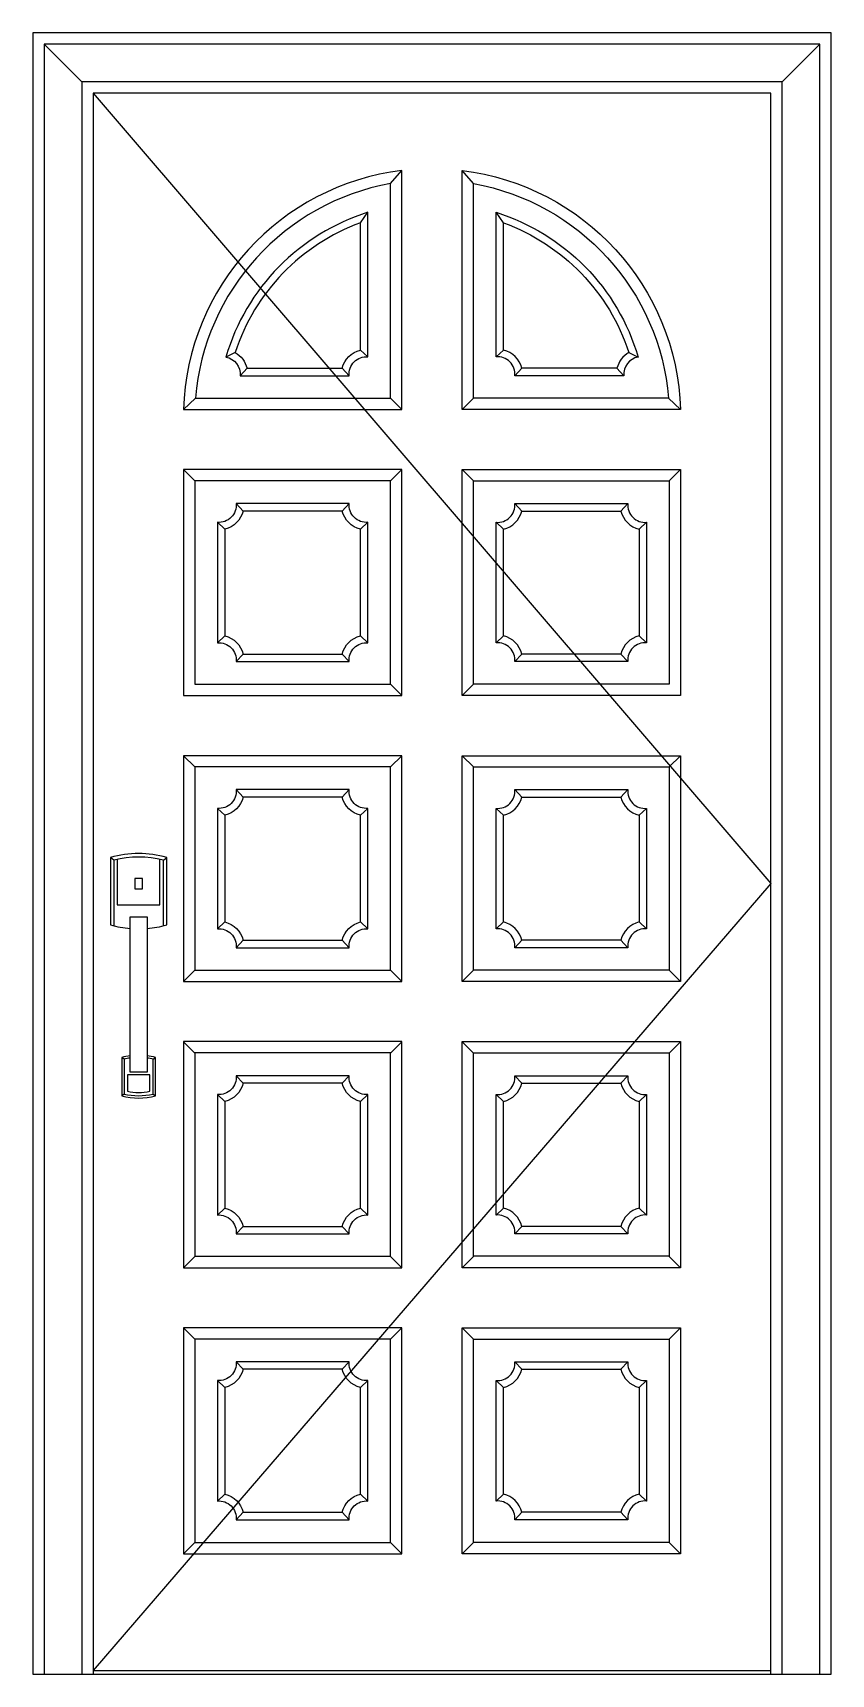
# Model space of a CAD drawing. Header units: metres. Extents: x -2261 to -1201, y 0 to 2180.
import ezdxf

# ---------------------------------------------------------------- set-up
doc = ezdxf.new("R2010")
doc.units = ezdxf.units.M
for name, color, linetype in [('2', 2, 'Continuous'), ('3', 3, 'Continuous'), ('4', 4, 'Continuous'), ('7', 7, 'Continuous')]:
    doc.layers.add(name, color=color, linetype=linetype)

msp = doc.modelspace()

# ---------------------------------------------------------------- linework, layer by layer
at = {"layer": '2'}
msp.add_line((-2261.06, 0), (-1201.06, 0), dxfattribs=at)
at = {"layer": '3'}
for p, q in [((-2196.06, 2115), (-2246.06, 2165)), ((-1266.06, 2115), (-1216.06, 2165)), ((-1786.06, 1979.76), (-1771.06, 1997.17)), ((-1676.06, 1979.76), (-1691.06, 1997.17)), ((-1826.06, 1927.68), (-1816.06, 1941.64)), ((-1636.06, 1927.68), (-1646.06, 1941.64)), ((-1992.44, 1755.39), (-2004.79, 1749.33)), ((-1826.06, 1758.72), (-1816.06, 1749.56)), ((-1636.06, 1758.72), (-1646.06, 1749.56)), ((-1469.67, 1755.39), (-1457.32, 1749.33)), ((-1976.68, 1734.56), (-1985.83, 1724.56)), ((-1841.06, 1724.56), (-1850.21, 1734.56)), ((-1621.06, 1724.56), (-1611.9, 1734.56)), ((-1485.43, 1734.56), (-1476.28, 1724.56)), ((-2045.21, 1694.56), (-2061.06, 1679.56)), ((-1786.06, 1694.56), (-1771.06, 1679.56)), ((-1676.06, 1694.56), (-1691.06, 1679.56)), ((-1416.9, 1694.56), (-1401.06, 1679.56)), ((-2046.06, 1584.89), (-2061.06, 1599.89)), ((-1786.06, 1584.89), (-1771.06, 1599.89)), ((-1676.06, 1584.89), (-1691.06, 1599.89)), ((-1416.06, 1584.89), (-1401.06, 1599.89)), ((-1981.9, 1544.89), (-1991.06, 1554.89)), ((-1850.21, 1544.89), (-1841.06, 1554.89)), ((-1611.9, 1544.89), (-1621.06, 1554.89)), ((-1480.21, 1544.89), (-1471.06, 1554.89)), ((-2006.06, 1520.73), (-2016.06, 1529.89)), ((-1816.06, 1529.89), (-1826.06, 1520.73)), ((-1646.06, 1529.89), (-1636.06, 1520.73)), ((-1456.06, 1520.73), (-1446.06, 1529.89)), ((-2006.06, 1379.01), (-2016.06, 1369.85)), ((-1826.06, 1379.01), (-1816.06, 1369.85)), ((-1636.06, 1379.01), (-1646.06, 1369.85)), ((-1456.06, 1379.01), (-1446.06, 1369.85)), ((-1981.9, 1354.85), (-1991.06, 1344.85)), ((-1841.06, 1344.85), (-1850.21, 1354.85)), ((-1621.06, 1344.85), (-1611.9, 1354.85)), ((-1480.21, 1354.85), (-1471.06, 1344.85)), ((-1786.06, 1314.85), (-1771.06, 1299.85)), ((-1676.06, 1314.85), (-1691.06, 1299.85)), ((-2046.06, 1204.92), (-2061.06, 1219.92)), ((-1786.06, 1204.92), (-1771.06, 1219.92)), ((-1676.06, 1204.92), (-1691.06, 1219.92)), ((-1416.06, 1204.92), (-1401.06, 1219.92)), ((-1981.9, 1164.92), (-1991.06, 1174.92)), ((-1850.21, 1164.92), (-1841.06, 1174.92)), ((-1611.9, 1164.92), (-1621.06, 1174.92)), ((-1480.21, 1164.92), (-1471.06, 1174.92)), ((-2006.06, 1140.76), (-2016.06, 1149.92)), ((-1816.06, 1149.92), (-1826.06, 1140.76)), ((-1646.06, 1149.92), (-1636.06, 1140.76)), ((-1456.06, 1140.76), (-1446.06, 1149.92)), ((-2153.44, 1081.27), (-2157.92, 1084.71)), ((-2087.74, 1081.27), (-2083.26, 1084.71)), ((-2006.06, 999.04), (-2016.06, 989.88)), ((-1826.06, 999.04), (-1816.06, 989.88)), ((-1636.06, 999.04), (-1646.06, 989.88)), ((-1456.06, 999.04), (-1446.06, 989.88)), ((-1981.9, 974.88), (-1991.06, 964.88)), ((-1841.06, 964.88), (-1850.21, 974.88)), ((-1621.06, 964.88), (-1611.9, 974.88)), ((-1480.21, 974.88), (-1471.06, 964.88)), ((-2046.06, 934.88), (-2061.06, 919.88)), ((-1786.06, 934.88), (-1771.06, 919.88)), ((-1676.06, 934.88), (-1691.06, 919.88)), ((-1416.06, 934.88), (-1401.06, 919.88)), ((-2046.06, 824.83), (-2061.06, 839.83)), ((-1786.06, 824.83), (-1771.06, 839.83)), ((-1676.06, 824.83), (-1691.06, 839.83)), ((-1416.06, 824.83), (-1401.06, 839.83)), ((-2140, 816.73), (-2142.99, 819.02)), ((-2101.18, 816.73), (-2098.19, 819.02)), ((-1981.9, 784.83), (-1991.06, 794.83)), ((-1850.21, 784.83), (-1841.06, 794.83)), ((-1611.9, 784.83), (-1621.06, 794.83)), ((-1480.21, 784.83), (-1471.06, 794.83)), ((-2140, 770.56), (-2142.99, 768.26)), ((-2101.18, 770.56), (-2098.19, 768.26)), ((-2006.06, 760.67), (-2016.06, 769.83)), ((-1816.06, 769.83), (-1826.06, 760.67)), ((-1646.06, 769.83), (-1636.06, 760.67)), ((-1456.06, 760.67), (-1446.06, 769.83)), ((-2006.06, 618.95), (-2016.06, 609.79)), ((-1826.06, 618.95), (-1816.06, 609.79)), ((-1636.06, 618.95), (-1646.06, 609.79)), ((-1456.06, 618.95), (-1446.06, 609.79)), ((-1981.9, 594.79), (-1991.06, 584.79)), ((-1841.06, 584.79), (-1850.21, 594.79)), ((-1621.06, 584.79), (-1611.9, 594.79)), ((-1480.21, 594.79), (-1471.06, 584.79)), ((-2046.06, 554.79), (-2061.06, 539.79)), ((-1786.06, 554.79), (-1771.06, 539.79)), ((-1676.06, 554.79), (-1691.06, 539.79)), ((-1416.06, 554.79), (-1401.06, 539.79)), ((-2046.06, 445.04), (-2061.06, 460.04)), ((-1786.06, 445.04), (-1771.06, 460.04)), ((-1676.06, 445.04), (-1691.06, 460.04)), ((-1416.06, 445.04), (-1401.06, 460.04)), ((-1981.9, 405.04), (-1991.06, 415.04)), ((-1850.21, 405.04), (-1841.06, 415.04)), ((-1611.9, 405.04), (-1621.06, 415.04)), ((-1480.21, 405.04), (-1471.06, 415.04)), ((-2006.06, 380.88), (-2016.06, 390.04)), ((-1816.06, 390.04), (-1826.06, 380.88)), ((-1646.06, 390.04), (-1636.06, 380.88)), ((-1456.06, 380.88), (-1446.06, 390.04)), ((-2006.06, 239.16), (-2016.06, 230)), ((-1826.06, 239.16), (-1816.06, 230)), ((-1636.06, 239.16), (-1646.06, 230)), ((-1456.06, 239.16), (-1446.06, 230)), ((-1981.9, 215), (-1991.06, 205)), ((-1841.06, 205), (-1850.21, 215)), ((-1621.06, 205), (-1611.9, 215)), ((-1480.21, 215), (-1471.06, 205)), ((-2046.06, 174.99), (-2061.06, 160)), ((-1786.06, 175), (-1771.06, 160)), ((-1676.06, 175), (-1691.06, 160)), ((-1416.06, 174.99), (-1401.06, 160)), ((-2181.06, 5), (-1281.06, 5))]:
    msp.add_line(p, q, dxfattribs=at)
for points in [[(-1216.06, 0), (-1216.06, 2165), (-2246.06, 2165), (-2246.06, 0)], [(-1266.06, 0), (-1266.06, 2115), (-2196.06, 2115), (-2196.06, 0)], [(-2181.06, 2100), (-1281.06, 1050), (-2181.06, 5)], [(-2148.96, 1082.32), (-2148.96, 1021.6), (-2092.22, 1021.6), (-2092.22, 1082.32)]]:
    msp.add_lwpolyline(points, dxfattribs=at)
for points in [[(-1786.06, 1694.56), (-1786.06, 1979.76, 0.34), (-2045.21, 1694.56)], [(-1676.06, 1694.56), (-1676.06, 1979.76, -0.34), (-1416.9, 1694.56)], [(-1841.06, 1724.56, -0.47), (-1816.06, 1749.56), (-1816.06, 1941.64, 0.25), (-2004.79, 1749.33, -0.39), (-1985.83, 1724.56)], [(-1621.06, 1724.56, 0.47), (-1646.06, 1749.56), (-1646.06, 1941.64, -0.25), (-1457.32, 1749.33, 0.39), (-1476.28, 1724.56)], [(-2016.06, 1369.85, -0.47), (-1991.06, 1344.85), (-1841.06, 1344.85, -0.47), (-1816.06, 1369.85), (-1816.06, 1529.89, -0.47), (-1841.06, 1554.89), (-1991.06, 1554.89, -0.47), (-2016.06, 1529.89)], [(-1446.06, 1369.85, 0.47), (-1471.06, 1344.85), (-1621.06, 1344.85, 0.47), (-1646.06, 1369.85), (-1646.06, 1529.89, 0.47), (-1621.06, 1554.89), (-1471.06, 1554.89, 0.47), (-1446.06, 1529.89)], [(-2016.06, 989.88, -0.47), (-1991.06, 964.88), (-1841.06, 964.88, -0.47), (-1816.06, 989.88), (-1816.06, 1149.92, -0.47), (-1841.06, 1174.92), (-1991.06, 1174.92, -0.47), (-2016.06, 1149.92)], [(-1446.06, 989.88, 0.47), (-1471.06, 964.88), (-1621.06, 964.88, 0.47), (-1646.06, 989.88), (-1646.06, 1149.92, 0.47), (-1621.06, 1174.92), (-1471.06, 1174.92, 0.47), (-1446.06, 1149.92)], [(-2105.66, 795.88), (-2135.52, 795.88), (-2135.52, 774.14, 0.1), (-2105.66, 774.14), (-2105.66, 795.88)], [(-2016.06, 609.79, -0.47), (-1991.06, 584.79), (-1841.06, 584.79, -0.47), (-1816.06, 609.79), (-1816.06, 769.83, -0.47), (-1841.06, 794.83), (-1991.06, 794.83, -0.47), (-2016.06, 769.83)], [(-1446.06, 609.79, 0.47), (-1471.06, 584.79), (-1621.06, 584.79, 0.47), (-1646.06, 609.79), (-1646.06, 769.83, 0.47), (-1621.06, 794.83), (-1471.06, 794.83, 0.47), (-1446.06, 769.83)], [(-2016.06, 230, -0.47), (-1991.06, 205), (-1841.06, 205, -0.47), (-1816.06, 230), (-1816.06, 390.04, -0.47), (-1841.06, 415.04), (-1991.06, 415.04, -0.47), (-2016.06, 390.04)], [(-1446.06, 230, 0.47), (-1471.06, 205), (-1621.06, 205, 0.47), (-1646.06, 230), (-1646.06, 390.04, 0.47), (-1621.06, 415.04), (-1471.06, 415.04, 0.47), (-1446.06, 390.04)]]:
    msp.add_lwpolyline(points, format="xyb", close=True, dxfattribs=at)
for points in [[(-2046.06, 1314.85), (-1786.06, 1314.85), (-1786.06, 1584.89), (-2046.06, 1584.89)], [(-1416.06, 1314.85), (-1676.06, 1314.85), (-1676.06, 1584.89), (-1416.06, 1584.89)], [(-2046.06, 934.88), (-1786.06, 934.88), (-1786.06, 1204.92), (-2046.06, 1204.92)], [(-1416.06, 934.88), (-1676.06, 934.88), (-1676.06, 1204.92), (-1416.06, 1204.92)], [(-2046.06, 555.14), (-1786.06, 555.14), (-1786.06, 825.17), (-2046.06, 825.17)], [(-1416.06, 555.14), (-1676.06, 555.14), (-1676.06, 825.17), (-1416.06, 825.17)], [(-2046.06, 174.99), (-1786.06, 174.99), (-1786.06, 445.02), (-2046.06, 445.02)], [(-1416.06, 174.99), (-1676.06, 174.99), (-1676.06, 445.02), (-1416.06, 445.02)]]:
    msp.add_lwpolyline(points, close=True, dxfattribs=at)
for points in [[(-2087.74, 993.95), (-2087.74, 1081.27, 0.12), (-2153.44, 1081.27), (-2153.44, 993.95)], [(-2131.79, 818.33, 0.03), (-2140, 816.73), (-2140, 770.56, 0.12), (-2101.18, 770.56), (-2101.18, 816.73, 0.03), (-2109.39, 818.33)]]:
    msp.add_lwpolyline(points, format="xyb", dxfattribs=at)
at = {"layer": '4'}
msp.add_lwpolyline([(-1201.06, 0), (-1201.06, 2180), (-2261.06, 2180), (-2261.06, 0)], dxfattribs=at)
at = {"layer": '7'}
msp.add_lwpolyline([(-1281.06, 0), (-1281.06, 2100), (-2181.06, 2100), (-2181.06, 0)], dxfattribs=at)
for points in [[(-1771.06, 1679.56), (-1771.06, 1997.17, 0.37), (-2061.06, 1679.56)], [(-1691.06, 1679.56), (-1691.06, 1997.17, -0.37), (-1401.06, 1679.56)], [(-1850.21, 1734.56, -0.28), (-1826.06, 1758.72), (-1826.06, 1927.68, 0.23), (-1992.44, 1755.39, -0.21), (-1976.68, 1734.56)], [(-1611.9, 1734.56, 0.28), (-1636.06, 1758.72), (-1636.06, 1927.68, -0.23), (-1469.67, 1755.39, 0.21), (-1485.43, 1734.56)], [(-2006.06, 1379.01, -0.28), (-1981.9, 1354.85), (-1850.21, 1354.85, -0.28), (-1826.06, 1379.01), (-1826.06, 1520.73, -0.28), (-1850.21, 1544.89), (-1981.9, 1544.89, -0.28), (-2006.06, 1520.73)], [(-1456.06, 1379.01, 0.28), (-1480.21, 1354.85), (-1611.9, 1354.85, 0.28), (-1636.06, 1379.01), (-1636.06, 1520.73, 0.28), (-1611.9, 1544.89), (-1480.21, 1544.89, 0.28), (-1456.06, 1520.73)], [(-2006.06, 999.04, -0.28), (-1981.9, 974.88), (-1850.21, 974.88, -0.28), (-1826.06, 999.04), (-1826.06, 1140.76, -0.28), (-1850.21, 1164.92), (-1981.9, 1164.92, -0.28), (-2006.06, 1140.76)], [(-1456.06, 999.04, 0.28), (-1480.21, 974.88), (-1611.9, 974.88, 0.28), (-1636.06, 999.04), (-1636.06, 1140.76, 0.28), (-1611.9, 1164.92), (-1480.21, 1164.92, 0.28), (-1456.06, 1140.76)], [(-2006.06, 618.95, -0.28), (-1981.9, 594.79), (-1850.21, 594.79, -0.28), (-1826.06, 618.95), (-1826.06, 760.67, -0.28), (-1850.21, 784.83), (-1981.9, 784.83, -0.28), (-2006.06, 760.67)], [(-1456.06, 618.95, 0.28), (-1480.21, 594.79), (-1611.9, 594.79, 0.28), (-1636.06, 618.95), (-1636.06, 760.67, 0.28), (-1611.9, 784.83), (-1480.21, 784.83, 0.28), (-1456.06, 760.67)], [(-2006.06, 239.16, -0.28), (-1981.9, 215), (-1850.21, 215, -0.28), (-1826.06, 239.16), (-1826.06, 380.88, -0.28), (-1850.21, 405.04), (-1981.9, 405.04, -0.28), (-2006.06, 380.88)], [(-1456.06, 239.16, 0.28), (-1480.21, 215), (-1611.9, 215, 0.28), (-1636.06, 239.16), (-1636.06, 380.88, 0.28), (-1611.9, 405.04), (-1480.21, 405.04, 0.28), (-1456.06, 380.88)]]:
    msp.add_lwpolyline(points, format="xyb", close=True, dxfattribs=at)
for points in [[(-2061.06, 1299.85), (-1771.06, 1299.85), (-1771.06, 1599.89), (-2061.06, 1599.89)], [(-1401.06, 1299.85), (-1691.06, 1299.85), (-1691.06, 1599.89), (-1401.06, 1599.89)], [(-2061.06, 919.88), (-1771.06, 919.88), (-1771.06, 1219.92), (-2061.06, 1219.92)], [(-1401.06, 919.88), (-1691.06, 919.88), (-1691.06, 1219.92), (-1401.06, 1219.92)], [(-2125.51, 1042.95), (-2115.67, 1042.95), (-2115.67, 1056.99), (-2125.51, 1056.99)], [(-2131.79, 799.42), (-2131.79, 1005.69), (-2109.39, 1005.69), (-2109.39, 799.42)], [(-2061.06, 539.79), (-1771.06, 539.79), (-1771.06, 840.17), (-2061.06, 840.17)], [(-1401.06, 539.79), (-1691.06, 539.79), (-1691.06, 840.17), (-1401.06, 840.17)], [(-2061.06, 160), (-1771.06, 160), (-1771.06, 460.02), (-2061.06, 460.02)], [(-1401.06, 160), (-1691.06, 160), (-1691.06, 460.02), (-1401.06, 460.02)]]:
    msp.add_lwpolyline(points, close=True, dxfattribs=at)
for points in [[(-2109.39, 990.45, 0.05), (-2083.26, 995.12), (-2083.26, 1084.71, 0.14), (-2157.92, 1084.71), (-2157.92, 995.12, 0.05), (-2131.79, 990.45, 0.05)], [(-2131.79, 821.34, 0.03), (-2142.99, 819.02), (-2142.99, 768.26, 0.14), (-2098.19, 768.26), (-2098.19, 819.02, 0.03), (-2109.39, 821.34)]]:
    msp.add_lwpolyline(points, format="xyb", dxfattribs=at)

doc.saveas('drawing.dxf')
